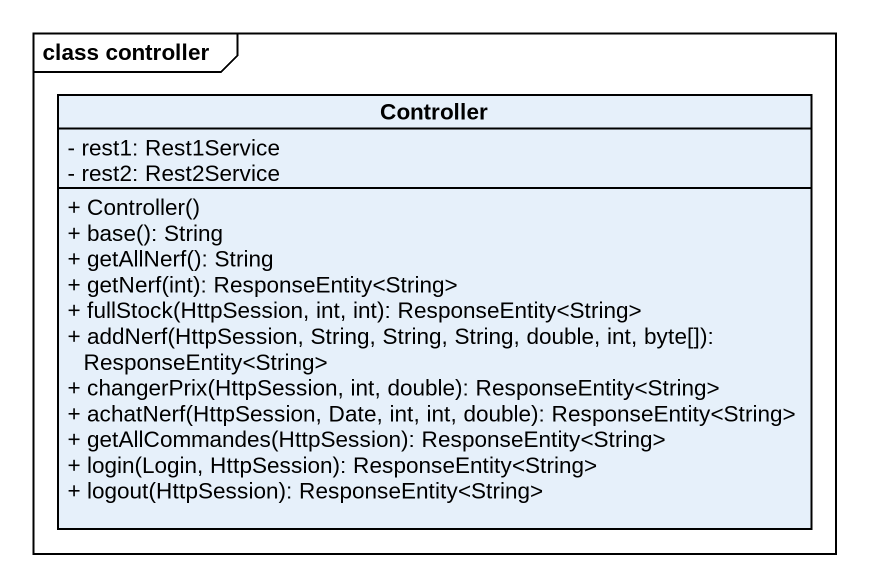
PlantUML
@startuml
mainframe class controller
hide circle
hide empty members
skinparam classAttributeIconSize 0
class Controller {
  - rest1: Rest1Service
  - rest2: Rest2Service
  + Controller()
  + base(): String
  + getAllNerf(): String
  + getNerf(int): ResponseEntity<String>
  + fullStock(HttpSession, int, int): ResponseEntity<String>
  + addNerf(HttpSession, String, String, String, double, int, byte[]): ResponseEntity<String>
  + changerPrix(HttpSession, int, double): ResponseEntity<String>
  + achatNerf(HttpSession, Date, int, int, double): ResponseEntity<String>
  + getAllCommandes(HttpSession): ResponseEntity<String>
  + login(Login, HttpSession): ResponseEntity<String>
  + logout(HttpSession): ResponseEntity<String>
}
@enduml
